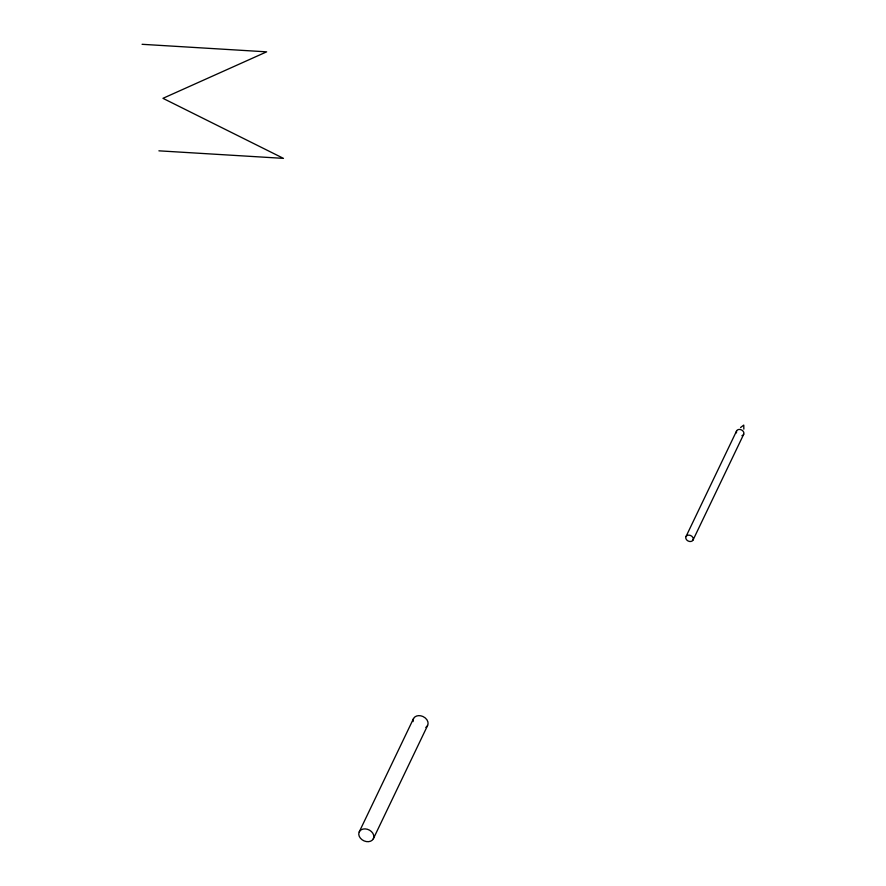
<?xml version="1.0" encoding="UTF-8"?>
<svg xmlns="http://www.w3.org/2000/svg" width="886" height="886" viewBox="0 0 886 886"><rect width="100%" height="100%" fill="white"/><g stroke="black" fill="none" stroke-linecap="round" stroke-linejoin="round"><path stroke-width="1.33" d="M359.262 831.832L413.518 718.579M373.349 838.754A7.852 6.025 25.6 0 0 365.11 828.886A7.852 6.025 25.6 0 0 360.447 838.234A7.852 6.025 25.6 0 0 373.349 838.754L427.606 725.501M685.985 536.595L736.62 430.895M693.029 540.061A3.921 3.012 25.6 0 0 688.909 535.122A3.921 3.012 25.6 0 0 686.572 539.795A3.921 3.012 25.6 0 0 693.029 540.061L743.664 434.35M740.574 427.539L743.764 425.081L743.841 429.123M142.081 44.3L266.642 51.842L162.946 98.324L283.465 158.373L158.904 150.83M736.521 432.855A3.921 3.012 25.6 0 1 738.858 429.455A3.921 3.012 25.6 0 1 743.587 431.947A3.921 3.012 25.6 0 1 741.925 435.702M413.086 721.592A7.852 6.025 25.6 0 1 423.01 716.53A7.852 6.025 25.6 0 1 425.845 727.428"/></g></svg>
